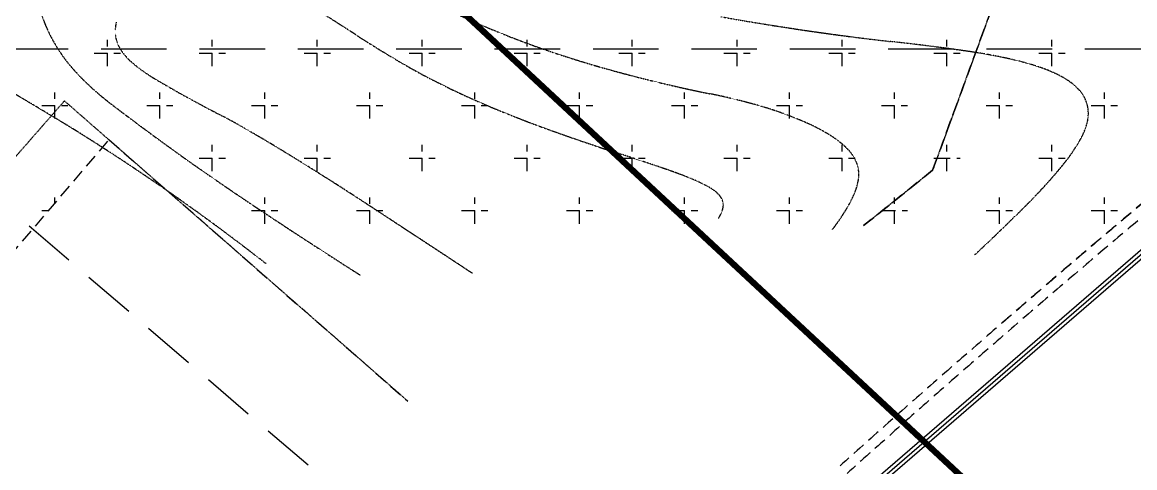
# Model space of a CAD drawing. Header units: millimetres. Extents: x 832728086 to 834530684, y 817551485 to 818349469.
# Drawn here: x 834343336 to 834397185, y 817852319 to 817873867 of the extents above; entities that cross this region are included whole.
import ezdxf

# ---------------------------------------------------------------- set-up
doc = ezdxf.new("R2010")
doc.units = ezdxf.units.MM
doc.header["$LTSCALE"] = 100
doc.linetypes.add('Hidden', pattern=[9.525, 6.35, -3.175])
doc.linetypes.add('Phasing$0$DASHED', pattern=[19.05, 12.7, -6.35])
for name, color, linetype in [('+C-160', 160, 'Hidden'), ('000-Tactile-l', 8, 'Continuous'), ('Phasing$0$Interface Line', 210, 'Continuous')]:
    doc.layers.add(name, color=color, linetype=linetype)

# ---------------------------------------------------------------- blocks, each defined once
blk = doc.blocks.new('tactile')
at = {"layer": '000-Tactile-l', "ltscale": 5e-05}
for p, q in [((834383.978, 817851.21), (834401.264, 817866.136)), ((834384.092, 817851.078), (834401.379, 817866.004)), ((834384.206, 817850.945), (834401.493, 817865.871))]:
    blk.add_line(p, q, dxfattribs=at)
blk = doc.blocks.new('A$C062A3D83')
at = {"layer": '+C-160'}
for p, q in [((67279, -129770), (64069, -138550)), ((64069, -138550), (67279, -129770)), ((24122, -133515), (24122, -132245)), ((29202, -133515), (29202, -132245)), ((34282, -133515), (34282, -132245)), ((39362, -133515), (39362, -132245)), ((44442, -133515), (44442, -132245)), ((49522, -133515), (49522, -132245)), ((54602, -133515), (54602, -132245)), ((59682, -133515), (59682, -132245)), ((64762, -133515), (64762, -132245)), ((69842, -133515), (69842, -132245)), ((23487, -132880), (24757, -132880)), ((28567, -132880), (29837, -132880)), ((33647, -132880), (34917, -132880)), ((38727, -132880), (39997, -132880)), ((43807, -132880), (45077, -132880)), ((48887, -132880), (50157, -132880)), ((53967, -132880), (55237, -132880)), ((59047, -132880), (60317, -132880)), ((64127, -132880), (65397, -132880)), ((69207, -132880), (70477, -132880)), ((21582, -136055), (21582, -134785)), ((26662, -136055), (26662, -134785)), ((31742, -136055), (31742, -134785)), ((36822, -136055), (36822, -134785)), ((41902, -136055), (41902, -134785)), ((46982, -136055), (46982, -134785)), ((52062, -136055), (52062, -134785)), ((57142, -136055), (57142, -134785)), ((62222, -136055), (62222, -134785)), ((67302, -136055), (67302, -134785)), ((72382, -136055), (72382, -134785)), ((20947, -135420), (22217, -135420)), ((26027, -135420), (27297, -135420)), ((31107, -135420), (32377, -135420)), ((36187, -135420), (37457, -135420)), ((41267, -135420), (42537, -135420)), ((46347, -135420), (47617, -135420)), ((51427, -135420), (52697, -135420)), ((56507, -135420), (57777, -135420)), ((61587, -135420), (62857, -135420)), ((66667, -135420), (67937, -135420)), ((71747, -135420), (73017, -135420)), ((16920, -145592), (24209, -137081)), ((24209, -137081), (38665, -149717)), ((29202, -138595), (29202, -137325)), ((34282, -138595), (34282, -137325)), ((39362, -138595), (39362, -137325)), ((44442, -138595), (44442, -137325)), ((49522, -138595), (49522, -137325)), ((54602, -138595), (54602, -137325)), ((59682, -138595), (59682, -137325)), ((64762, -138595), (64762, -137325)), ((69842, -138595), (69842, -137325)), ((28567, -137960), (29837, -137960)), ((33647, -137960), (34917, -137960)), ((38727, -137960), (39997, -137960)), ((43807, -137960), (45077, -137960)), ((48887, -137960), (50157, -137960)), ((53967, -137960), (55237, -137960)), ((59047, -137960), (60317, -137960)), ((64127, -137960), (64285, -137960)), ((64285, -137960), (65397, -137960)), ((69207, -137960), (70477, -137960)), ((64069, -138550), (60725, -141231)), ((60725, -141231), (64069, -138550)), ((21582, -140149), (21582, -139865)), ((31742, -141135), (31742, -139865)), ((36822, -141135), (36822, -139865)), ((41902, -141135), (41902, -139865)), ((46982, -141135), (46982, -139865)), ((52062, -141135), (52062, -139865)), ((57142, -141135), (57142, -139865)), ((62222, -140031), (62222, -139865)), ((67302, -141135), (67302, -139865)), ((72382, -141135), (72382, -139865)), ((20947, -140500), (21281, -140500)), ((31107, -140500), (32377, -140500)), ((36187, -140500), (37457, -140500)), ((41267, -140500), (42537, -140500)), ((46347, -140500), (47617, -140500)), ((51427, -140500), (52697, -140500)), ((56507, -140500), (57777, -140500)), ((61587, -140500), (61637, -140500)), ((61637, -140500), (62857, -140500)), ((62222, -141135), (62222, -140031)), ((66667, -140500), (67937, -140500)), ((71747, -140500), (73017, -140500))]:
    blk.add_line(p, q, dxfattribs=at)
at = {"layer": '+C-160', "ltscale": 5}
blk.add_line((122242, -132688), (-103017, -132688), dxfattribs=at)
at = {"layer": '+C-160', "ltscale": 0.05}
for p, q in [((22044, -135196), (18287, -139485)), ((38665, -149717), (22044, -135196))]:
    blk.add_line(p, q, dxfattribs=at)
at = {"layer": '+C-160', "ltscale": 4}
blk.add_line((17441, -138760), (36403, -155001), dxfattribs=at)
at = {"layer": '+C-160', "ltscale": 5e-05}
for centre, radius, start, end in [((61058, -87605), 47787, 238.7194, 249.7345), ((28183, -128569), 7654, 189.9604, 221.6362), ((-35073, -242085), 131117, 57.07333, 58.32682), ((77366, 1313), 134514, 259.91645, 263.44886), ((26418, -131853), 1921, 166.1377, 177.6607), ((26149, -131815), 1653, 184.9885, 216.9984), ((74768, -71652), 71646, 237.42864, 239.04965), ((62676, -82324), 53302, 250.069, 255.0451), ((49617, -244875), 113234, 81.65542, 83.71188), ((27220, -131084), 2950, 215.8292, 228.1768), ((62007, -159258), 26726, 77.1545, 81.2994), ((-71717, -290436), 180417, 58.57183, 60.49141), ((28745, -129457), 5178, 227.6052, 232.922), ((56391, -102292), 35918, 239.0529, 242.3641), ((65284, -145096), 12189, 69.3397, 77.3707), ((32491, -124590), 13518, 222.109, 233.4088), ((31776, -125343), 10289, 233.2699, 239.4719), ((67829, -63442), 72874, 254.96244, 258.4812), ((67311, -139603), 6334, 62.2557, 68.9691), ((68754, -136977), 3339, 46.653, 63.2033), ((57657, -81168), 61486, 239.60762, 243.02365), ((58359, -98080), 40562, 242.6611, 247.0837), ((69871, -135839), 1745, 11.6154, 47.6712), ((46714, -167050), 32863, 74.5845, 78.4809), ((99212, -37522), 123209, 232.63208, 235.82017), ((65793, -80370), 59769, 247.13078, 250.03399), ((50658, -152840), 18117, 65.4041, 74.6639), ((69673, -135797), 1933, 342.8203, 9.2197), ((-6122, -201203), 74457, 58.33281, 61.18524), ((-32713, -225557), 104720, 51.96945, 58.27226), ((82681, -33287), 109788, 250.14058, 252.0232), ((54671, -143953), 8365, 56.288, 65.0628), ((68173, -135342), 3500, 330.8232, 342.9486), ((56992, -140434), 4150, 45.3134, 55.9764), ((63604, -132722), 8767, 321.4548, 330.4333), ((-52262, -276490), 162759, 57.02558, 58.42208), ((14848, -243518), 111115, 70.78763, 72.21044), ((58536, -138937), 2001, 17.7784, 46.6136), ((58851, -138755), 1647, 346.9493, 15.0957), ((50656, -122130), 25496, 314.7182, 320.9692), ((44059, -159409), 22079, 67.9577, 70.5436), ((165907, 61127), 242289, 235.87809, 237.68181), ((49083, -147060), 8746, 63.0757, 68.1049), ((51556, -142231), 3321, 53.5607, 63.3864), ((57623, -138538), 2894, 337.6113, 348.2443), ((-982594, -1698705), 1862232, 56.626871, 56.828483), ((52788, -140580), 1261, 35.1896, 54.0277), ((53252, -140240), 686, 338.2403, 34.3453), ((55393, -137623), 5304, 329.12, 337.6505), ((52256, -139931), 1728, 327.285, 340.9689), ((49919, -134355), 11679, 322.8173, 329.1445), ((-5197, -66104), 104606, 312.96293, 314.86458)]:
    blk.add_arc(centre, radius, start, end, dxfattribs=at)
at = {"layer": '+C-160'}
for radius in [598145, 597645]:
    blk.add_arc((458851, -598231), radius, 129.63039, 131.874061, dxfattribs=at)
blk.add_ellipse((385172, -511226), major_axis=(-308935, 372764), ratio=1, start_param=-0.002942, end_param=0.02418, dxfattribs=at)
at = {"layer": '+C-160', "ltscale": 4}
blk.add_open_spline([(60391, -85926), (83313, -109267), (106235, -132607)], degree=2, dxfattribs=at)
at = {"layer": '+C-160', "ltscale": 0.05}
for points in [[(77089, -102929), (70579, -120740), (64069, -138551)], [(64069, -138551), (62397, -139891), (60725, -141231)]]:
    blk.add_open_spline(points, degree=2, dxfattribs=at)

msp = doc.modelspace()

# ---------------------------------------------------------------- linework, layer by layer
at = {"layer": 'Phasing$0$Interface Line', "linetype": 'Phasing$0$DASHED', "const_width": 300}
msp.add_lwpolyline([(834396618.6862, 817844624.6933), (834355094.9347, 817883248.2159), (834330727.6514, 817905913.5649), (834285903.9617, 817932611.5768, -0.0970449564), (834283193.3836, 817935040.7698), (834288404.7088, 817952664.5226), (834289323.8066, 817952861.5085), (834263278.8209, 817982455.5642)], format="xyb", dxfattribs=at)

# ---------------------------------------------------------------- block references
at = {"layer": '+C-160', "ltscale": 5}
msp.add_blockref('A$C062A3D83', (834323333.3128, 818005260.0327), dxfattribs=at)
at = {"layer": '000-Tactile-l', "xscale": 1000, "yscale": 1000, "zscale": 1000}
msp.add_blockref('tactile', (-56.4905, -49.2817, -0.0703), dxfattribs=at)

doc.saveas('drawing.dxf')
